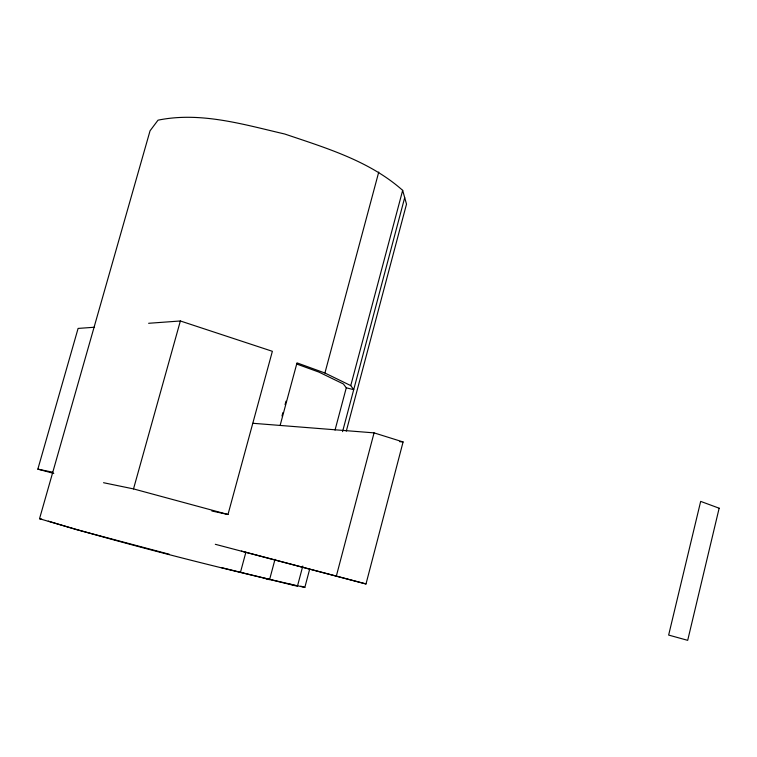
<?xml version="1.0" encoding="UTF-8"?>
<svg xmlns="http://www.w3.org/2000/svg" width="757" height="757" viewBox="0 0 757 757"><rect width="100%" height="100%" fill="white"/><g stroke="black" fill="none" stroke-linecap="round" stroke-linejoin="round"><path stroke-width="1.14" d="M215.31 544.302L366 583.959L403.084 441.946L374.062 432.872L252.923 423.286M336.297 576.247L374.062 432.872M342.561 431.651L404.692 197.643M346.29 431.149L406.509 204.153L402.667 190.357C369.492 160.853 325.983 147.984 284.783 134.027C243.489 124.46 200.633 111.44 158.024 120.174L150.047 130.8L39.534 518.715C127.015 544.643 215.783 567.362 304.825 587.432L309.67 569.179M335.029 430.099L346.28 387.811L343.385 383.969L318.924 372.094L296.725 364.041M302.791 566.056L297.425 586.259L221.129 567.523M346.28 387.811L353.708 389.656L350.756 385.606L402.667 190.357M275.018 559.319L269.558 579.711L264.941 578.414M350.756 385.606L324.923 373.012L378.755 172.038M281.992 416.009L282.919 412.584M285.077 404.607L285.995 401.191M240.423 572.472L245.883 552.241M280.128 425.406L297.009 362.877L324.923 373.012M211.875 511.013L227.989 514.486L272.369 351.305L180.365 320.977L148.627 323.286M103.548 482.72L133.516 488.908L180.365 320.977M53.785 473.418L37.85 469.141L78.094 328.424L94.549 327.232M399.554 441.643L403.084 441.946M289.789 584.253L293.839 584.915M37.85 469.141L52.839 472.236M39.534 518.715L41.758 519.188M169.35 554.275L76.381 529.607L48.287 521.119M241.398 551.077L366 583.959M133.516 488.908L227.989 514.486M300.756 586.145L304.825 587.432M719.15 508.202L687.697 640.337L668.649 635.076L700.67 501.389L719.15 508.202"/></g></svg>
